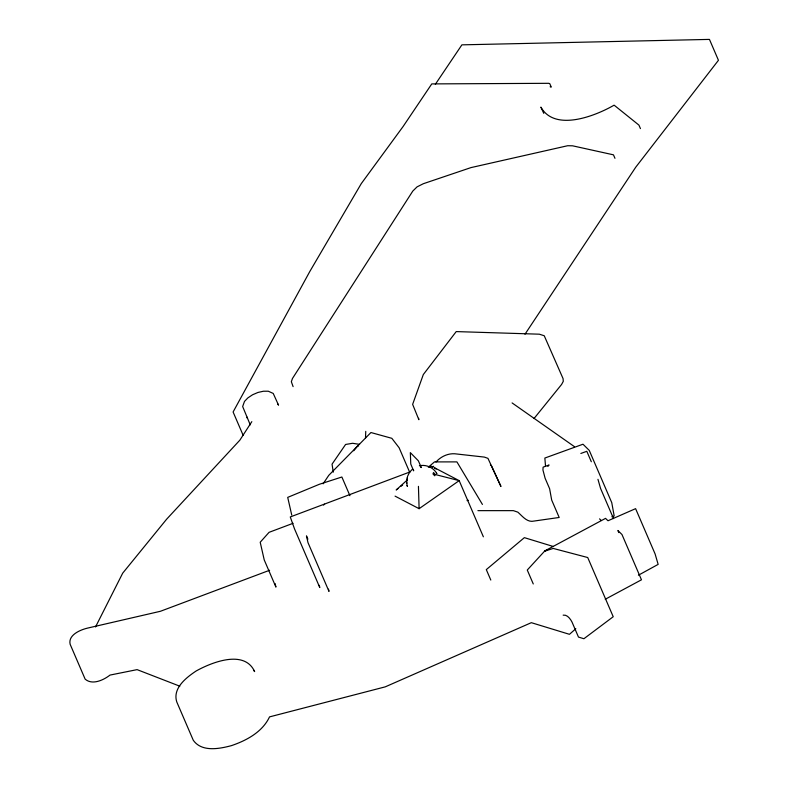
<?xml version="1.0" encoding="UTF-8"?>
<svg xmlns="http://www.w3.org/2000/svg" width="788" height="788" viewBox="0 0 788 788"><rect width="100%" height="100%" fill="white"/><g stroke="black" fill="none" stroke-linecap="round" stroke-linejoin="round"><path stroke-width="1.18" d="M407.307 479.143L407.426 477.095L406.746 480.71L406.953 480.138M406.884 480.325L396.177 489.978L398.029 488.55M413.572 470.072L413.621 470.83L410.765 464.043L410.341 452.637L418.349 460.793L421.314 467.54L420.388 466.782M365.504 438.039L365.75 431.371M407.475 476.494L409.573 472.248L412.548 469.067M597.954 479.321L600.574 488.452L613.537 518.593M95.525 626.952L122.692 573.171L166.662 519.164L239.838 440.187L251.825 421.659M323.474 505.078L324.607 504.162M524.975 334.24L635.729 167.214L718.449 60.292L709.456 39.4L461.896 44.847L435.321 84.346M323.1 483.822L328.773 475.341L370.931 432.533L391.833 438.315L399.112 447.742L409.77 472.475M534.047 418.507L561.588 384.465L563.282 381.333L563.065 378.614L544.242 335.757L539.347 334.191L456.222 331.59L423.314 374.556L412.636 404.362L418.852 419.699L418.635 418.29M353.674 450.756L357.388 446.274L358.55 445.88M547.857 466.437L549.069 464.989L543.099 467.156L542.942 469.993L545.119 478.267L549.62 488.718L551.689 500.065L559.185 517.47L534.185 521.035C527.172 522.828 522.424 516.14 517.834 512.151L513.372 510.644L477.912 510.644M436.03 461.975C440.659 456.735 447.643 453.327 454.706 453.77L484.354 457.089L487.959 458.36L500.941 486.452L491.436 465.747M575.831 628.725L569.458 634.32L531.329 622.678L385.263 686.85L269.526 716.893C262.453 731.983 246.546 740.523 231.406 745.645C219.261 748.876 201.738 752.274 193.287 740.277L176.788 701.97C172.306 688.308 186.332 677.522 196.153 670.982C211.814 662.284 244.467 649.214 254.632 671.593L253.5 669.987M428.298 467.205L434.493 461.906L456.912 461.886L482.423 504.438M400.806 486.413L402.658 484.984M395.064 496.135L419.108 508.693L459.177 480.641L483.369 536.805M432.76 466.949L433.695 466.309L432.346 467.146L431.568 466.22L429.273 466.86M638.418 575.21L658.147 564.385L655.094 553.925L635.601 508.654L607.991 520.769L605.548 518.366L544.538 551.048M605.243 599.264L641.471 579.801L621.978 534.52L617.89 530.501L618.787 532.59M467.048 500.616L468.407 500.301M544.488 551.068L547.433 549.925M409.661 472.061L290.27 516.948L294.535 528.925L319.77 587.523L319.268 585.317M293.087 523.301L269.063 532.333L260.207 542.242L264.236 559.943L275.928 587.099L275.12 583.563M269.604 570.266L160.427 611.281L87.32 628.164C80.051 629.917 67.896 635.138 70.152 644.308L85.143 679.138C92.314 685.412 103.523 680.123 110.015 675.08L137.092 669.633L179.812 686.19M580.845 453.464L586.814 451.297L591.315 461.748M611.872 516.79L614.177 515.953L611.754 502.636L589.257 450.401L582.992 444.215L544.853 458.045L545.532 466.26M563.154 615.142C567.222 614.443 570.325 618.836 571.999 622.028L578.481 637.078L583.908 638.733L613.222 616.728L587.72 557.53L553.206 548.428L544.488 551.265L527.27 570.029L533.269 583.957M419.383 465.767C426.121 464.26 433.636 467.57 436.887 473.696L436.434 473.076M359.574 444.363L352.6 443.289L345.597 444.462L332.053 464.152L333.255 472.179M550.162 86.788L551.265 87.123L549.758 83.636L548.655 83.311L431.775 83.902L403.141 126.454L361.288 183.604L309.684 271.712L233.1 411.986L243.128 435.262M553.412 546.527L524.365 537.652L486.304 569.616L490.806 580.057M490.392 464.95L490.954 465.324M512.101 402.934L574.511 446.707M436.099 469.057L434.237 467.619L459.177 480.641L435.015 474.455L434.769 475.804L432.996 473.992L433.518 472.524L435.193 474.622M599.55 518.868L601.293 520.533M277.731 403.889L278.538 405.15L273.229 393.439L268.275 391.212L263.409 391.232L257.942 392.463L252.554 394.778L247.885 397.881L244.497 401.407L242.655 406.539L250.259 424.87M543.769 113.344L540.883 107.109C554.87 132.049 595.413 115.984 614.118 105.159L638.94 125.115L640.437 128.602M614.965 158.309L613.468 154.832L572.561 145.81L567.705 145.721L470.958 167.608L423.343 183.712L417.069 186.864L412.794 191.07L292.456 378.496L291.343 381.737L293.106 386.622M349.931 495.701L341.874 477.006L319.406 484.265L287.709 497.376L291.737 515.066M307.891 539.199L306.453 535.879L307.99 542.636L328.99 591.394L328.478 589.138M418.438 486.354L419.108 508.693M247.462 418.339L247.205 417.216L247.402 418.221M406.618 482.187L406.825 483.911L406.775 480.956M407.386 486.344L407.032 485.044L407.386 486.344"/></g></svg>
